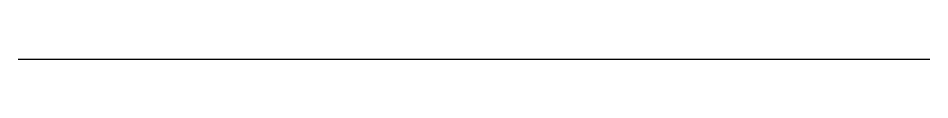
# Model space of a CAD drawing. Header units: millimetres. Extents: x 0 to 50, y 0 to 0.
import ezdxf

# ---------------------------------------------------------------- set-up
doc = ezdxf.new("R2010")
doc.units = ezdxf.units.MM

msp = doc.modelspace()

# ---------------------------------------------------------------- linework, layer by layer
msp.add_polyline3d([(0, 0, 0), (50, 0, 50)])

doc.saveas('drawing.dxf')
